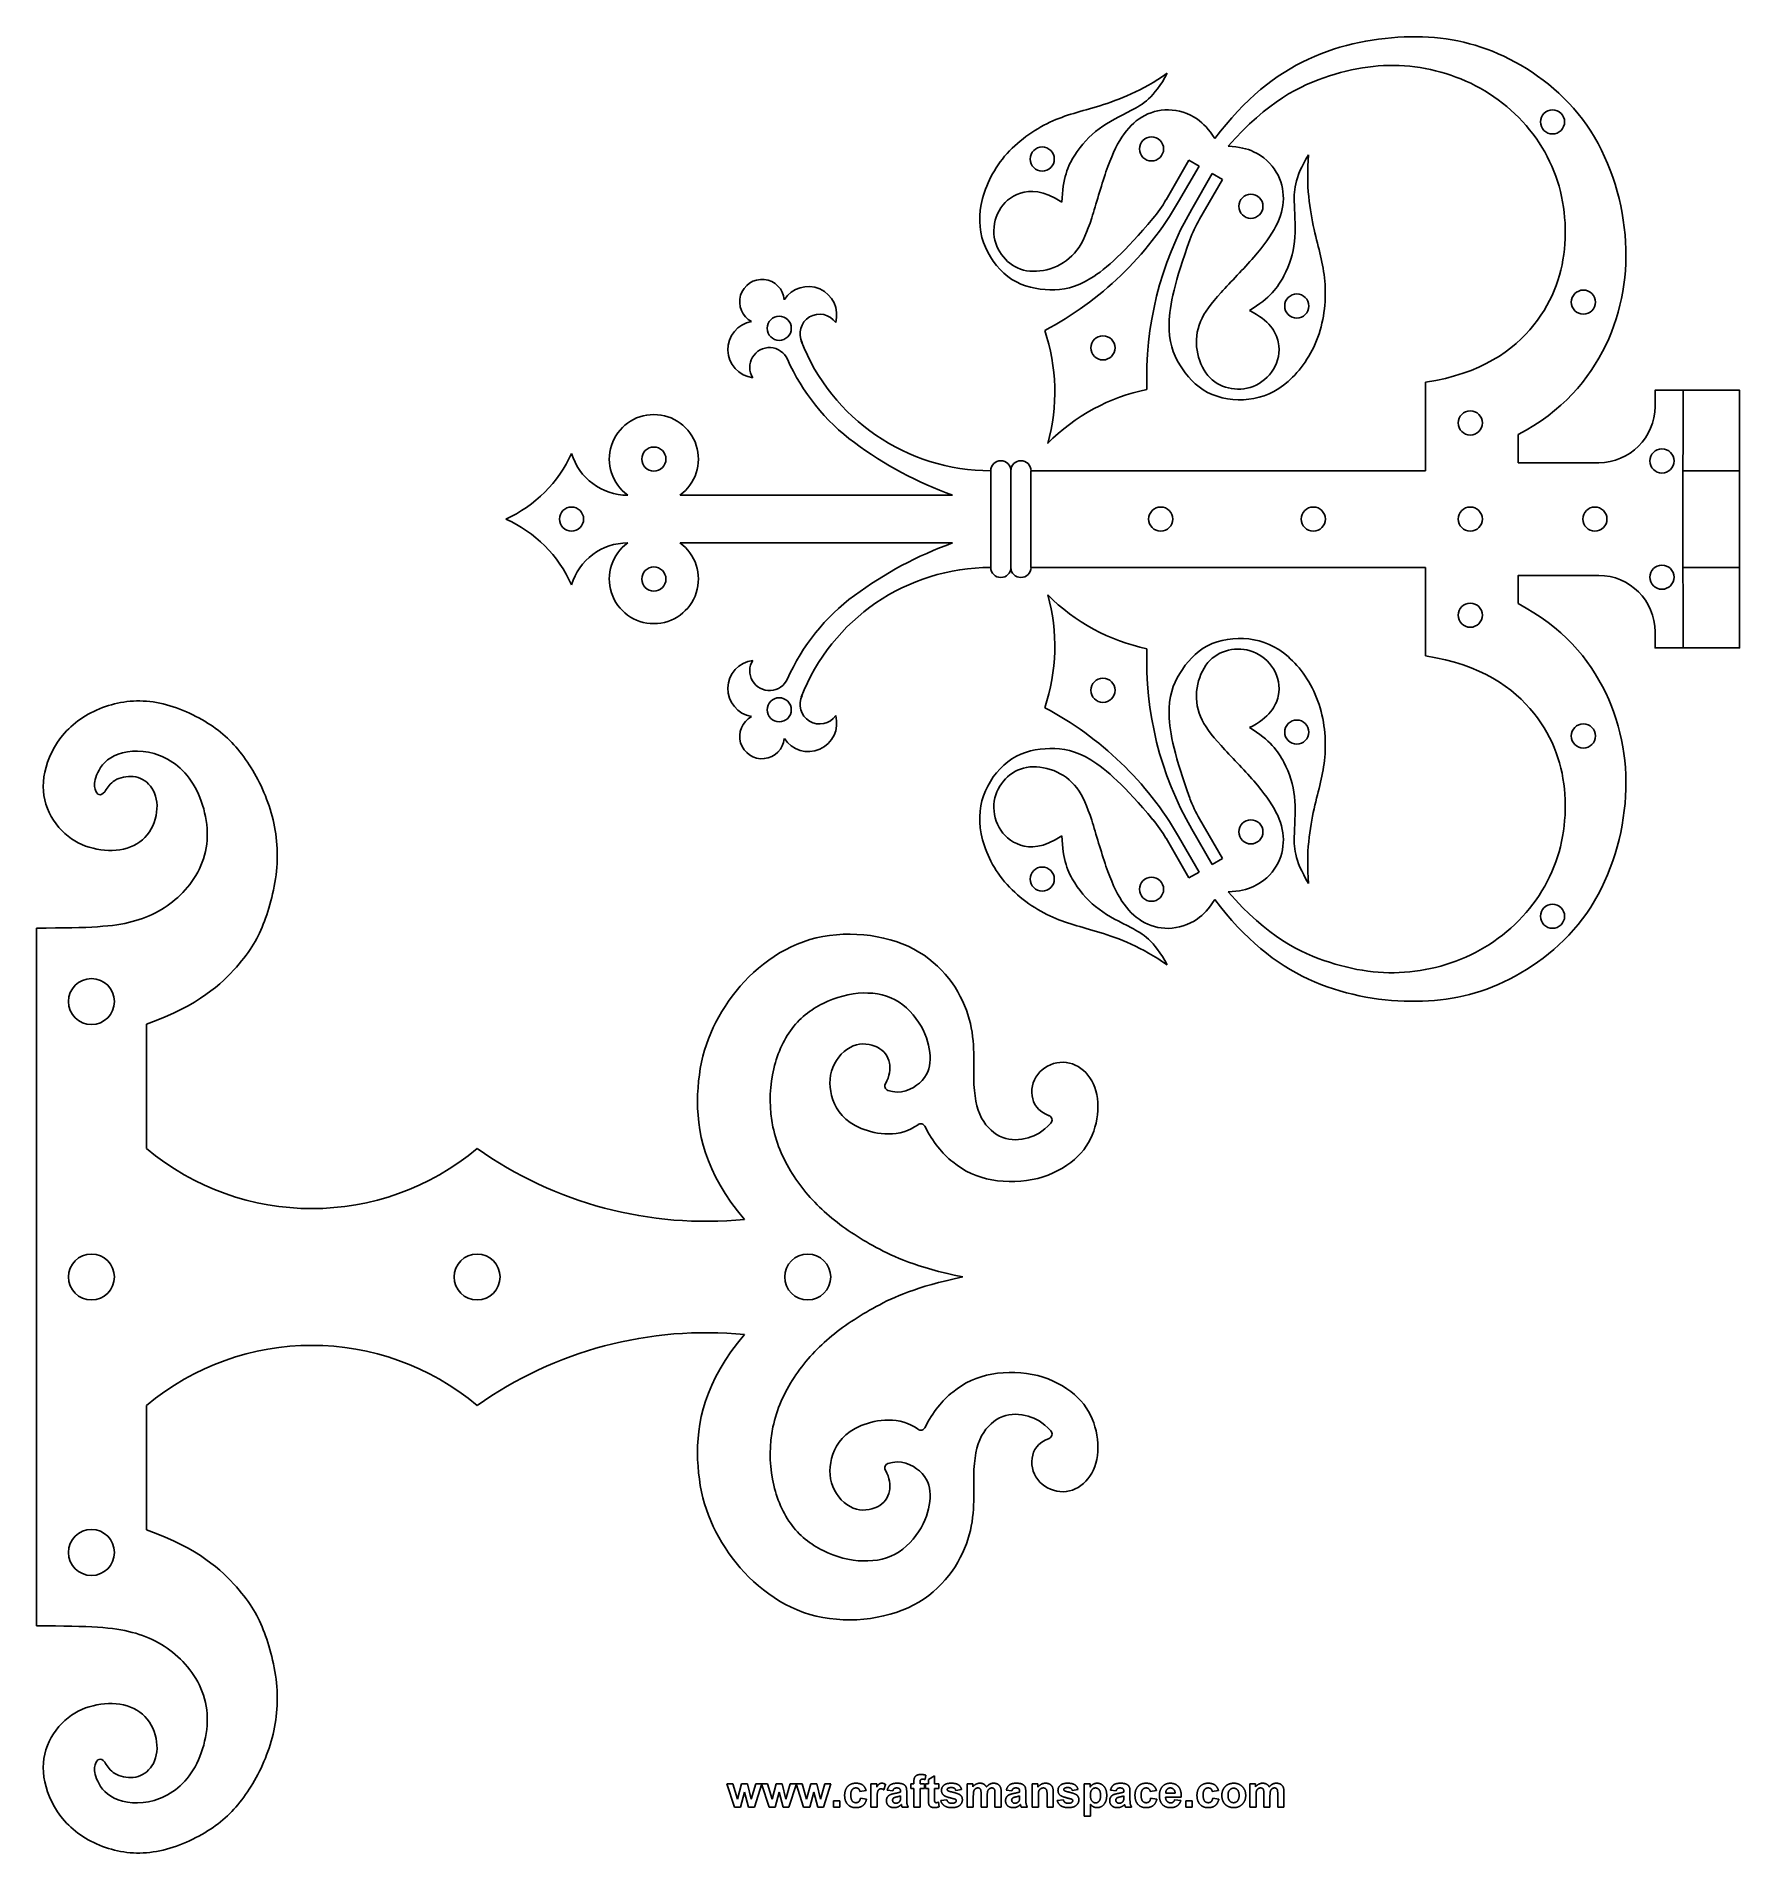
# Model space of a CAD drawing. Header units: millimetres. Extents: x -156 to 162, y -173 to 166.
import ezdxf

# ---------------------------------------------------------------- set-up
doc = ezdxf.new("R2010")
doc.units = ezdxf.units.MM
doc.header["$MEASUREMENT"] = 0
doc.layers.add('Layer 03', color=5, linetype='Continuous')

msp = doc.modelspace()

# ---------------------------------------------------------------- linework, layer by layer
at = {"layer": 'Layer 03'}
for p, q in [((59.08, 142.77), (54.82, 135.39)), ((59.08, 142.77), (60.98, 141.68)), ((60.98, 141.68), (57.17, 135.08)), ((63.43, 140.27), (59.62, 133.67)), ((65.33, 139.17), (61.06, 131.78)), ((63.43, 140.27), (65.33, 139.17)), ((103.17, 101.42), (103.17, 84.92)), ((151.17, 99.92), (151.12, 75.92)), ((22.17, 66.92), (22.17, 84.92)), ((25.92, 84.92), (25.92, 66.92)), ((29.67, 66.92), (29.67, 84.92)), ((103.17, 84.92), (29.67, 84.92)), ((151.17, 84.92), (161.67, 84.92)), ((15.07, 80.37), (-35.71, 80.37)), ((151.17, 51.92), (151.12, 75.92)), ((15.07, 71.48), (-35.71, 71.48)), ((103.17, 66.92), (29.67, 66.92)), ((103.17, 50.42), (103.17, 66.92)), ((151.17, 66.92), (161.67, 66.92)), ((63.43, 11.58), (59.62, 18.18)), ((65.33, 12.68), (61.06, 20.07)), ((59.08, 9.07), (54.82, 16.46)), ((60.98, 10.17), (57.17, 16.77)), ((59.08, 9.07), (60.98, 10.17)), ((65.33, 12.68), (63.43, 11.58)), ((-155.6, -65.26), (-155.6, -0.26)), ((-135.08, -41.31), (-135.08, -18.18)), ((-155.6, -65.26), (-155.6, -130.26)), ((-135.08, -89.21), (-135.08, -112.34)), ((10.11, -158.07), (9.98, -158.88)), ((10.56, -158.85), (11.7, -158.19)), ((10.56, -159.67), (10.56, -158.85)), ((11.7, -158.19), (11.7, -159.67)), ((-25.58, -164), (-26.96, -159.67)), ((-26.96, -159.67), (-25.84, -159.67)), ((-25.84, -159.67), (-25.02, -162.51)), ((-25.02, -162.51), (-24.25, -159.67)), ((-23.69, -161.21), (-24.44, -164)), ((-24.25, -159.67), (-23.14, -159.67)), ((-22.95, -164), (-23.69, -161.21)), ((-23.14, -159.67), (-22.43, -162.51)), ((-22.43, -162.51), (-21.6, -159.67)), ((-20.48, -159.67), (-21.86, -164)), ((-21.6, -159.67), (-20.48, -159.67)), ((-19.13, -164), (-20.52, -159.67)), ((-20.52, -159.67), (-19.39, -159.67)), ((-19.39, -159.67), (-18.57, -162.51)), ((-18.57, -162.51), (-17.8, -159.67)), ((-17.24, -161.21), (-18, -164)), ((-17.8, -159.67), (-16.69, -159.67)), ((-16.51, -164), (-17.24, -161.21)), ((-16.69, -159.67), (-15.98, -162.51)), ((-15.98, -162.51), (-15.16, -159.67)), ((-14.04, -159.67), (-15.42, -164)), ((-15.16, -159.67), (-14.04, -159.67)), ((-12.69, -164), (-14.07, -159.67)), ((-14.07, -159.67), (-12.95, -159.67)), ((-12.95, -159.67), (-12.13, -162.51)), ((-12.13, -162.51), (-11.36, -159.67)), ((-10.8, -161.21), (-11.55, -164)), ((-11.36, -159.67), (-10.25, -159.67)), ((-10.06, -164), (-10.8, -161.21)), ((-10.25, -159.67), (-9.54, -162.51)), ((-9.54, -162.51), (-8.71, -159.67)), ((-7.59, -159.67), (-8.97, -164)), ((-8.71, -159.67), (-7.59, -159.67)), ((-1.04, -160.93), (-2.19, -161.11)), ((-2.11, -162.37), (-0.96, -162.52)), ((-0.15, -164), (-0.15, -159.67)), ((-0.15, -159.67), (0.93, -159.67)), ((0.93, -159.67), (0.93, -160.28)), ((2.59, -159.77), (2.24, -160.78)), ((3.93, -161), (2.89, -160.85)), ((5.37, -161.19), (5.37, -161.07)), ((5.37, -162.15), (5.37, -161.93)), ((6.52, -161.23), (6.52, -162.57)), ((7.26, -159.67), (7.85, -159.67)), ((7.26, -160.56), (7.26, -159.67)), ((7.85, -160.56), (7.26, -160.56)), ((7.85, -159.67), (7.85, -159.34)), ((7.85, -164), (7.85, -160.56)), ((9, -159.37), (9, -159.67)), ((9, -159.67), (9.81, -159.67)), ((9.81, -160.56), (9, -160.56)), ((9, -160.56), (9, -164)), ((9.81, -159.67), (9.81, -160.56)), ((10, -160.56), (10, -159.67)), ((10, -159.67), (10.56, -159.67)), ((10.56, -160.56), (10, -160.56)), ((10.56, -162.47), (10.56, -160.56)), ((11.7, -159.67), (12.48, -159.67)), ((12.48, -160.56), (11.7, -160.56)), ((11.7, -160.56), (11.7, -162.34)), ((12.48, -159.67), (12.48, -160.56)), ((16.74, -160.74), (15.67, -160.93)), ((17.78, -159.67), (18.81, -159.67)), ((17.78, -164), (17.78, -159.67)), ((18.81, -159.67), (18.81, -160.25)), ((18.93, -161.89), (18.93, -164)), ((20.37, -164), (20.37, -161.62)), ((21.52, -161.92), (21.52, -164)), ((22.96, -164), (22.96, -161.52)), ((24.11, -161.22), (24.11, -164)), ((26.11, -161), (25.07, -160.85)), ((27.56, -161.19), (27.56, -161.07)), ((27.56, -162.15), (27.56, -161.93)), ((28.7, -161.23), (28.7, -162.57)), ((29.89, -164), (29.89, -159.67)), ((29.89, -159.67), (30.96, -159.67)), ((30.96, -159.67), (30.96, -160.3)), ((31.04, -162.04), (31.04, -164)), ((32.67, -164), (32.67, -161.79)), ((33.81, -161.3), (33.81, -164)), ((38.44, -160.74), (37.37, -160.93)), ((39.59, -159.67), (40.67, -159.67)), ((39.59, -165.67), (39.59, -159.67)), ((40.67, -159.67), (40.67, -160.3)), ((45.52, -161), (44.48, -160.85)), ((46.96, -161.19), (46.96, -161.07)), ((46.96, -162.15), (46.96, -161.93)), ((48.11, -161.23), (48.11, -162.57)), ((53.04, -160.93), (51.89, -161.11)), ((51.96, -162.37), (53.11, -162.52)), ((57.67, -162.15), (54.74, -162.15)), ((54.76, -161.44), (56.52, -161.44)), ((64.59, -160.93), (63.44, -161.11)), ((63.52, -162.37), (64.67, -162.52)), ((70.44, -159.67), (71.48, -159.67)), ((70.44, -164), (70.44, -159.67)), ((71.48, -159.67), (71.48, -160.25)), ((71.59, -161.89), (71.59, -164)), ((73.04, -164), (73.04, -161.62)), ((74.19, -161.92), (74.19, -164)), ((75.63, -164), (75.63, -161.52)), ((76.78, -161.22), (76.78, -164)), ((-24.44, -164), (-25.58, -164)), ((-21.86, -164), (-22.95, -164)), ((-18, -164), (-19.13, -164)), ((-15.42, -164), (-16.51, -164)), ((-11.55, -164), (-12.69, -164)), ((-8.97, -164), (-10.06, -164)), ((-7.11, -164), (-7.11, -162.85)), ((-7.11, -162.85), (-5.96, -162.85)), ((-5.96, -164), (-7.11, -164)), ((-5.96, -162.85), (-5.96, -164)), ((1, -164), (-0.15, -164)), ((1, -162.66), (1, -164)), ((6.81, -164), (5.67, -164)), ((9, -164), (7.85, -164)), ((12.46, -163.08), (12.56, -163.94)), ((12.85, -162.78), (14, -162.63)), ((18.93, -164), (17.78, -164)), ((21.52, -164), (20.37, -164)), ((24.11, -164), (22.96, -164)), ((29, -164), (27.85, -164)), ((31.04, -164), (29.89, -164)), ((33.81, -164), (32.67, -164)), ((34.56, -162.78), (35.7, -162.63)), ((40.74, -165.67), (39.59, -165.67)), ((40.74, -163.48), (40.74, -165.67)), ((48.41, -164), (47.26, -164)), ((56.44, -162.63), (57.59, -162.78)), ((58.52, -164), (58.52, -162.85)), ((58.52, -162.85), (59.67, -162.85)), ((59.67, -164), (58.52, -164)), ((59.67, -162.85), (59.67, -164)), ((71.59, -164), (70.44, -164)), ((74.19, -164), (73.04, -164)), ((76.78, -164), (75.63, -164))]:
    msp.add_line(p, q, dxfattribs=at)
for points in [[(161.67, 75.92), (161.67, 99.92), (145.92, 99.92), (145.92, 96.92)], [(135.42, 86.42), (120.42, 86.42), (120.42, 91.67)], [(161.67, 75.92), (161.67, 51.92), (145.92, 51.92), (145.92, 54.92)], [(135.42, 65.42), (120.42, 65.42), (120.42, 60.17)]]:
    msp.add_lwpolyline(points, dxfattribs=at)
at = {"layer": 'Layer 03', "extrusion": (0, 0, -1)}
for centre, radius in [((-126.82, 149.91), 2.25), ((-52.12, 144.88), 2.25), ((-31.76, 142.99), 2.25), ((-132.57, 116.33), 2.25), ((17.23, 111.46), 2.25), ((-43.07, 107.82), 2.25), ((-111.5, 93.83), 2.25), ((40.58, 87.1), 2.25), ((-147.2, 86.75), 2.25), ((-43.07, 44.03), 2.25), ((-79.18, 36.24), 2.25), ((-70.63, 17.66), 2.25), ((145.34, -116.58), 4.28)]:
    msp.add_circle(centre, radius, dxfattribs=at)
at = {"layer": 'Layer 03'}
for centre, radius in [((70.63, 134.19), 2.25), ((79.18, 115.61), 2.25), ((43.07, 107.82), 2.25), ((-55.92, 75.92), 2.25), ((53.84, 75.92), 2.25), ((82.26, 75.92), 2.25), ((111.5, 75.92), 2.25), ((134.71, 75.92), 2.25), ((-40.58, 64.75), 2.25), ((147.2, 65.1), 2.25), ((111.5, 58.02), 2.25), ((43.07, 44.03), 2.25), ((-17.23, 40.39), 2.25), ((132.57, 35.52), 2.25), ((31.76, 8.86), 2.25), ((52.12, 6.97), 2.25), ((126.82, 1.94), 2.25), ((-145.34, -13.95), 4.28), ((-145.34, -65.26), 4.28), ((-73.5, -65.26), 4.28), ((-11.92, -65.26), 4.28)]:
    msp.add_circle(centre, radius, dxfattribs=at)
at = {"layer": 'Layer 03', "extrusion": (0, 0, -1)}
for centre, radius, start, end in [((-2.97, 166.38), 62.59, 210, 242.1113), ((-82.08, 119.64), 24.27, 19.9923, 30.0002), ((11.81, 113.94), 5.3, 32.6492, 195.3186), ((9.7, 110.42), 3.67, 333.1867, 144.9158), ((-22.17, 122.79), 37.86, 270, 338.8025), ((11.81, 113.94), 5.3, 282.7839, 282.9931), ((1.93, 99.64), 36.03, 161.533, 195.4651), ((-20.07, 121.63), 39.15, 306.5204, 335.9858), ((40.58, 87.1), 8.3, 305.8648, 234.1352), ((-135.42, 96.92), 10.5, 180, 270), ((45.44, 91.31), 10.94, 270, 343.298), ((-39.29, 147.58), 71.44, 289.8141, 306.5204), ((-24.05, 84.92), 1.88, 0, 180), ((-27.8, 84.92), 1.88, 0, 180), ((78.15, 53.69), 24.38, 114.2032, 155.7968), ((-58.48, 87.08), 36.03, 281.533, 315.4651), ((-113.82, 49.47), 62.59, 330, 2.1113), ((21.48, 44.35), 5.3, 279.9465, 82.6159), ((19.05, 47.65), 3.67, 204.0142, 32.2131), ((20.43, 35.45), 4.17, 185.3997, 61.8976), ((-33.8, 4.33), 24.27, 139.9923, 150.0002), ((104.29, -4.63), 47.89, 229.9948, 310.0052), ((30.86, -149.38), 73.75, 54.6806, 95.5839), ((-9.14, -92.95), 0.855, 207.2292, 306.6236), ((-32.74, -94.51), 0.855, 136.9259, 250.3423), ((-3.29, -100.83), 0.855, 330.5436, 70.7043)]:
    msp.add_arc(centre, radius, start, end, dxfattribs=at)
at = {"layer": 'Layer 03'}
for centre, radius, start, end in [((113.82, 102.38), 62.59, 150, 182.1113), ((33.8, 147.52), 24.27, 319.9923, 330.0002), ((-20.43, 116.4), 4.17, 5.3997, 241.8976), ((-21.48, 107.5), 5.3, 99.9465, 262.6159), ((-19.05, 104.2), 3.67, 24.0142, 212.2131), ((58.48, 64.77), 36.03, 101.533, 135.4651), ((-78.15, 98.16), 24.38, 294.2032, 335.7968), ((-45.44, 60.54), 10.94, 90, 163.298), ((-40.58, 64.75), 8.3, 125.8648, 54.1352), ((39.29, 4.27), 71.44, 109.8141, 126.5204), ((22.17, 29.06), 37.86, 90, 158.8025), ((24.05, 66.92), 1.88, 180, 0), ((27.8, 66.92), 1.88, 180, 0), ((135.42, 54.92), 10.5, 0, 90), ((20.07, 30.22), 39.15, 126.5204, 155.9858), ((-1.93, 52.2), 36.03, 341.533, 15.4651), ((-9.7, 41.42), 3.67, 153.1867, 324.9158), ((-11.81, 37.91), 5.3, 102.7839, 102.9931), ((2.97, -14.53), 62.59, 30, 62.1113), ((-11.81, 37.91), 5.3, 212.6492, 15.3186), ((82.08, 32.2), 24.27, 199.9923, 210.0002), ((3.29, -29.69), 0.855, 150.5436, 250.7043), ((9.14, -37.57), 0.855, 27.2292, 126.6236), ((32.74, -36.01), 0.855, 316.9259, 70.3423), ((-30.86, 18.86), 73.75, 234.6806, 275.5839), ((-104.29, -125.89), 47.89, 49.9948, 130.0052)]:
    msp.add_arc(centre, radius, start, end, dxfattribs=at)
for points, degree in [([(63.93, 146.79), (69.56, 154.26), (80.82, 163.25), (100.84, 166.88), (117.69, 163.77), (134.84, 150.86), (142.12, 128.67), (138.65, 107.79), (128.63, 95.97), (120.42, 91.67)], 3), ([(66.38, 145.37), (73.76, 153.72), (85.65, 159.72), (101.22, 161.37), (116.62, 155.77), (127.68, 143.12), (130.37, 127.05), (125.5, 111.71), (113.57, 102.98), (103.17, 101.42)], 3), ([(55.06, 158.98), (50.29, 155.64), (41.8, 152.41), (33.32, 150.65), (23.95, 144.04), (19.48, 134.22), (20.47, 126.34), (25.75, 119.72), (33.28, 118.19), (40.29, 119.41), (47.18, 125.71), (52.39, 131.92)], 3), ([(55.06, 158.98), (52.57, 154.34), (48.37, 152), (42.06, 148.92), (37.58, 144.05), (35.54, 139.42), (35.43, 134.95)], 3), ([(81.38, 143.79), (80.87, 137.99), (82.32, 129.02), (85.03, 120.8), (83.99, 109.38), (77.72, 100.6), (70.41, 97.52), (62.03, 98.78), (56.94, 104.53), (54.49, 111.21), (56.5, 120.33), (59.27, 127.94)], 3), ([(81.38, 143.79), (78.6, 139.31), (78.67, 134.5), (79.16, 127.5), (77.18, 121.18), (74.19, 117.1), (70.38, 114.77)], 3), ([(63.93, 5.06), (69.56, -2.42), (80.82, -11.4), (100.84, -15.03), (117.69, -11.92), (134.84, 0.98), (142.12, 23.18), (138.65, 44.06), (128.63, 55.88), (120.42, 60.17)], 3), ([(81.38, 8.06), (80.87, 13.86), (82.32, 22.83), (85.03, 31.05), (83.99, 42.47), (77.72, 51.25), (70.41, 54.33), (62.03, 53.07), (56.94, 47.32), (54.49, 40.64), (56.5, 31.52), (59.27, 23.91)], 3), ([(66.38, 6.47), (73.76, -1.87), (85.65, -7.87), (101.22, -9.52), (116.62, -3.93), (127.68, 8.73), (130.37, 24.8), (125.5, 40.14), (113.57, 48.87), (103.17, 50.42)], 3), ([(-155.6, -0.26), (-145.42, -0.26), (-137.18, 0.26), (-128.28, 5.08), (-122.32, 14.86), (-125.61, 27.77), (-133.61, 33.32), (-142.03, 32.43), (-144.85, 27.9), (-144.8, 25.36), (-143.95, 24.35), (-142.89, 24.81), (-141.71, 27.25), (-137.99, 28.41), (-134.39, 27.05), (-132.58, 22.8), (-134.08, 17.23), (-138.44, 14.11), (-144.42, 14.08), (-149.89, 16.27), (-154.18, 21.81), (-154.72, 28.61), (-151.08, 36.52), (-143.02, 41.7), (-133.35, 42.66), (-123.01, 38.17), (-116.8, 32.25), (-111.68, 22.73), (-110, 11.88), (-112.94, 0.23), (-116.96, -6.72), (-125.16, -14.56), (-135.08, -18.18)], 3), ([(81.38, 8.06), (78.6, 12.53), (78.67, 17.35), (79.16, 24.35), (77.18, 30.66), (74.19, 34.75), (70.38, 37.07)], 3), ([(55.06, -7.13), (50.29, -3.79), (41.8, -0.57), (33.32, 1.2), (23.95, 7.81), (19.48, 17.62), (20.47, 25.5), (25.75, 32.13), (33.28, 33.65), (40.29, 32.44), (47.18, 26.14), (52.39, 19.93)], 3), ([(55.06, -7.13), (52.57, -2.5), (48.37, -0.15), (42.06, 2.93), (37.58, 7.8), (35.54, 12.43), (35.43, 16.9)], 3), ([(-155.6, -130.26), (-145.42, -130.26), (-137.18, -130.78), (-128.28, -135.61), (-122.32, -145.38), (-125.61, -158.3), (-133.61, -163.84), (-142.03, -162.95), (-144.85, -158.42), (-144.8, -155.89), (-143.95, -154.87), (-142.89, -155.33), (-141.71, -157.77), (-137.99, -158.93), (-134.39, -157.58), (-132.58, -153.33), (-134.08, -147.75), (-138.44, -144.63), (-144.42, -144.61), (-149.89, -146.79), (-154.18, -152.34), (-154.72, -159.13), (-151.08, -167.05), (-143.02, -172.22), (-133.35, -173.18), (-123.01, -168.69), (-116.8, -162.77), (-111.68, -153.25), (-110, -142.4), (-112.94, -130.76), (-116.96, -123.8), (-125.16, -115.96), (-135.08, -112.34)], 3), ([(7.85, -159.34), (7.85, -158.8), (7.97, -158.53)], 2), ([(7.97, -158.53), (8.08, -158.26), (8.39, -158.09)], 2), ([(8.39, -158.09), (8.7, -157.93), (9.17, -157.93)], 2), ([(9.11, -158.93), (9, -159.04), (9, -159.37)], 2), ([(9.46, -158.81), (9.21, -158.81), (9.11, -158.93)], 2), ([(9.17, -157.93), (9.65, -157.93), (10.11, -158.07)], 2), ([(9.98, -158.88), (9.71, -158.81), (9.46, -158.81)], 2), ([(-5.04, -161.84), (-5.04, -160.76), (-4.47, -160.16)], 2), ([(-4.47, -163.51), (-5.04, -162.9), (-5.04, -161.84)], 2), ([(-4.47, -160.16), (-3.91, -159.56), (-2.95, -159.56)], 2), ([(-3.64, -160.75), (-3.89, -161.05), (-3.89, -161.75)], 2), ([(-3.89, -161.75), (-3.89, -162.54), (-3.63, -162.86)], 2), ([(-2.96, -160.44), (-3.38, -160.44), (-3.64, -160.75)], 2), ([(-2.44, -160.61), (-2.64, -160.44), (-2.96, -160.44)], 2), ([(-2.95, -159.56), (-2.17, -159.56), (-1.7, -159.89)], 2), ([(-2.19, -161.11), (-2.24, -160.78), (-2.44, -160.61)], 2), ([(-2.4, -163), (-2.2, -162.82), (-2.11, -162.37)], 2), ([(-1.7, -159.89), (-1.24, -160.23), (-1.04, -160.93)], 2), ([(-0.96, -162.52), (-1.14, -163.31), (-1.63, -163.71)], 2), ([(0.93, -160.28), (1.19, -159.84), (1.4, -159.7)], 2), ([(1.09, -161.21), (1, -161.55), (1, -162.66)], 2), ([(1.34, -160.73), (1.18, -160.86), (1.09, -161.21)], 2), ([(1.73, -160.59), (1.5, -160.59), (1.34, -160.73)], 2), ([(1.4, -159.7), (1.61, -159.56), (1.87, -159.56)], 2), ([(2.24, -160.78), (1.97, -160.59), (1.73, -160.59)], 2), ([(1.87, -159.56), (2.25, -159.56), (2.59, -159.77)], 2), ([(2.74, -162.83), (2.74, -162.46), (2.91, -162.17)], 2), ([(2.89, -160.85), (3.06, -160.19), (3.48, -159.87)], 2), ([(2.91, -162.17), (3.08, -161.89), (3.39, -161.73)], 2), ([(3.39, -161.73), (3.7, -161.58), (4.28, -161.47)], 2), ([(3.48, -159.87), (3.9, -159.56), (4.73, -159.56)], 2), ([(4.1, -162.3), (3.89, -162.46), (3.89, -162.7)], 2), ([(4.19, -160.57), (4.03, -160.69), (3.93, -161)], 2), ([(4.7, -162.1), (4.24, -162.2), (4.1, -162.3)], 2), ([(4.64, -160.44), (4.35, -160.44), (4.19, -160.57)], 2), ([(4.28, -161.47), (5.07, -161.32), (5.37, -161.19)], 2), ([(5.22, -160.59), (5.06, -160.44), (4.64, -160.44)], 2), ([(5.37, -161.93), (5.16, -162), (4.7, -162.1)], 2), ([(4.73, -159.56), (5.48, -159.56), (5.85, -159.74)], 2), ([(5.37, -161.07), (5.37, -160.73), (5.22, -160.59)], 2), ([(5.33, -162.71), (5.37, -162.57), (5.37, -162.15)], 2), ([(5.85, -159.74), (6.22, -159.92), (6.37, -160.2)], 2), ([(6.37, -160.2), (6.52, -160.48), (6.52, -161.23)], 2), ([(6.52, -162.57), (6.52, -163.14), (6.58, -163.42)], 2), ([(10.59, -163.28), (10.56, -163.08), (10.56, -162.47)], 2), ([(11.7, -162.34), (11.7, -162.89), (11.73, -162.98)], 2), ([(13, -160.9), (13, -160.33), (13.44, -159.94)], 2), ([(13.51, -161.88), (13, -161.53), (13, -160.9)], 2), ([(13.44, -159.94), (13.89, -159.56), (14.82, -159.56)], 2), ([(15.27, -162.45), (13.89, -162.13), (13.51, -161.88)], 2), ([(14.2, -160.5), (14.07, -160.59), (14.07, -160.74)], 2), ([(14.07, -160.74), (14.07, -160.86), (14.19, -160.95)], 2), ([(14.19, -160.95), (14.34, -161.06), (15.26, -161.28)], 2), ([(14.85, -160.37), (14.4, -160.37), (14.2, -160.5)], 2), ([(14.82, -159.56), (15.71, -159.56), (16.15, -159.86)], 2), ([(15.4, -160.51), (15.21, -160.37), (14.85, -160.37)], 2), ([(15.26, -161.28), (16.17, -161.49), (16.53, -161.79)], 2), ([(15.66, -162.6), (15.57, -162.52), (15.27, -162.45)], 2), ([(15.67, -160.93), (15.6, -160.66), (15.4, -160.51)], 2), ([(16.15, -159.86), (16.58, -160.15), (16.74, -160.74)], 2), ([(16.53, -161.79), (16.89, -162.1), (16.89, -162.65)], 2), ([(18.81, -160.25), (19.38, -159.56), (20.16, -159.56)], 2), ([(19.02, -161), (18.93, -161.27), (18.93, -161.89)], 2), ([(19.31, -160.59), (19.11, -160.73), (19.02, -161)], 2), ([(19.78, -160.44), (19.52, -160.44), (19.31, -160.59)], 2), ([(20.12, -160.53), (20, -160.44), (19.78, -160.44)], 2), ([(20.31, -160.81), (20.25, -160.62), (20.12, -160.53)], 2), ([(20.16, -159.56), (20.58, -159.56), (20.88, -159.73)], 2), ([(20.37, -161.62), (20.37, -160.99), (20.31, -160.81)], 2), ([(20.88, -159.73), (21.19, -159.9), (21.38, -160.25)], 2), ([(21.38, -160.25), (21.67, -159.9), (22, -159.73)], 2), ([(21.61, -161.02), (21.52, -161.31), (21.52, -161.92)], 2), ([(21.91, -160.59), (21.7, -160.74), (21.61, -161.02)], 2), ([(22.36, -160.44), (22.12, -160.44), (21.91, -160.59)], 2), ([(22, -159.73), (22.33, -159.56), (22.7, -159.56)], 2), ([(22.85, -160.69), (22.69, -160.44), (22.36, -160.44)], 2), ([(22.7, -159.56), (23.17, -159.56), (23.5, -159.75)], 2), ([(22.96, -161.52), (22.96, -160.88), (22.85, -160.69)], 2), ([(23.5, -159.75), (23.83, -159.94), (23.99, -160.32)], 2), ([(23.99, -160.32), (24.11, -160.6), (24.11, -161.22)], 2), ([(24.93, -162.83), (24.93, -162.46), (25.1, -162.17)], 2), ([(25.07, -160.85), (25.25, -160.19), (25.67, -159.87)], 2), ([(25.1, -162.17), (25.27, -161.89), (25.58, -161.73)], 2), ([(25.58, -161.73), (25.89, -161.58), (26.47, -161.47)], 2), ([(25.67, -159.87), (26.09, -159.56), (26.91, -159.56)], 2), ([(26.29, -162.3), (26.07, -162.46), (26.07, -162.7)], 2), ([(26.37, -160.57), (26.21, -160.69), (26.11, -161)], 2), ([(26.89, -162.1), (26.43, -162.2), (26.29, -162.3)], 2), ([(26.82, -160.44), (26.53, -160.44), (26.37, -160.57)], 2), ([(26.47, -161.47), (27.25, -161.32), (27.56, -161.19)], 2), ([(27.4, -160.59), (27.25, -160.44), (26.82, -160.44)], 2), ([(27.56, -161.93), (27.34, -162), (26.89, -162.1)], 2), ([(26.91, -159.56), (27.67, -159.56), (28.04, -159.74)], 2), ([(27.56, -161.07), (27.56, -160.73), (27.4, -160.59)], 2), ([(27.51, -162.71), (27.56, -162.57), (27.56, -162.15)], 2), ([(28.04, -159.74), (28.4, -159.92), (28.55, -160.2)], 2), ([(28.55, -160.2), (28.7, -160.48), (28.7, -161.23)], 2), ([(28.7, -162.57), (28.7, -163.14), (28.77, -163.42)], 2), ([(30.96, -160.3), (31.52, -159.56), (32.38, -159.56)], 2), ([(31.12, -161.04), (31.04, -161.31), (31.04, -162.04)], 2), ([(31.44, -160.61), (31.21, -160.77), (31.12, -161.04)], 2), ([(31.97, -160.44), (31.68, -160.44), (31.44, -160.61)], 2), ([(32.36, -160.56), (32.2, -160.44), (31.97, -160.44)], 2), ([(32.59, -160.88), (32.52, -160.67), (32.36, -160.56)], 2), ([(32.38, -159.56), (32.75, -159.56), (33.06, -159.69)], 2), ([(32.67, -161.79), (32.67, -161.09), (32.59, -160.88)], 2), ([(33.06, -159.69), (33.37, -159.83), (33.53, -160.04)], 2), ([(33.53, -160.04), (33.69, -160.26), (33.75, -160.53)], 2), ([(33.75, -160.53), (33.81, -160.8), (33.81, -161.3)], 2), ([(34.7, -160.9), (34.7, -160.33), (35.15, -159.94)], 2), ([(35.22, -161.88), (34.7, -161.53), (34.7, -160.9)], 2), ([(35.15, -159.94), (35.59, -159.56), (36.53, -159.56)], 2), ([(36.98, -162.45), (35.59, -162.13), (35.22, -161.88)], 2), ([(35.91, -160.5), (35.78, -160.59), (35.78, -160.74)], 2), ([(35.78, -160.74), (35.78, -160.86), (35.89, -160.95)], 2), ([(35.89, -160.95), (36.05, -161.06), (36.96, -161.28)], 2), ([(36.56, -160.37), (36.1, -160.37), (35.91, -160.5)], 2), ([(36.53, -159.56), (37.42, -159.56), (37.85, -159.86)], 2), ([(37.11, -160.51), (36.91, -160.37), (36.56, -160.37)], 2), ([(36.96, -161.28), (37.87, -161.49), (38.23, -161.79)], 2), ([(37.36, -162.6), (37.28, -162.52), (36.98, -162.45)], 2), ([(37.37, -160.93), (37.3, -160.66), (37.11, -160.51)], 2), ([(37.85, -159.86), (38.28, -160.15), (38.44, -160.74)], 2), ([(38.23, -161.79), (38.59, -162.1), (38.59, -162.65)], 2), ([(40.67, -160.3), (40.87, -159.97), (41.22, -159.77)], 2), ([(41.01, -160.78), (40.74, -161.11), (40.74, -161.76)], 2), ([(40.74, -161.76), (40.74, -162.51), (41.02, -162.87)], 2), ([(41.7, -160.44), (41.28, -160.44), (41.01, -160.78)], 2), ([(41.22, -159.77), (41.57, -159.56), (42, -159.56)], 2), ([(42.36, -160.78), (42.09, -160.44), (41.7, -160.44)], 2), ([(42, -159.56), (42.74, -159.56), (43.26, -160.15)], 2), ([(42.63, -161.82), (42.63, -161.12), (42.36, -160.78)], 2), ([(42.37, -162.89), (42.63, -162.57), (42.63, -161.82)], 2), ([(43.78, -161.81), (43.78, -162.9), (43.25, -163.51)], 2), ([(43.26, -160.15), (43.78, -160.75), (43.78, -161.81)], 2), ([(44.33, -162.83), (44.33, -162.46), (44.5, -162.17)], 2), ([(44.48, -160.85), (44.65, -160.19), (45.07, -159.87)], 2), ([(44.5, -162.17), (44.68, -161.89), (44.98, -161.73)], 2), ([(44.98, -161.73), (45.29, -161.58), (45.88, -161.47)], 2), ([(45.07, -159.87), (45.49, -159.56), (46.32, -159.56)], 2), ([(45.7, -162.3), (45.48, -162.46), (45.48, -162.7)], 2), ([(45.78, -160.57), (45.62, -160.69), (45.52, -161)], 2), ([(46.29, -162.1), (45.84, -162.2), (45.7, -162.3)], 2), ([(46.23, -160.44), (45.94, -160.44), (45.78, -160.57)], 2), ([(45.88, -161.47), (46.66, -161.32), (46.96, -161.19)], 2), ([(46.81, -160.59), (46.66, -160.44), (46.23, -160.44)], 2), ([(46.96, -161.93), (46.75, -162), (46.29, -162.1)], 2), ([(46.32, -159.56), (47.07, -159.56), (47.44, -159.74)], 2), ([(46.96, -161.07), (46.96, -160.73), (46.81, -160.59)], 2), ([(46.92, -162.71), (46.96, -162.57), (46.96, -162.15)], 2), ([(47.44, -159.74), (47.81, -159.92), (47.96, -160.2)], 2), ([(47.96, -160.2), (48.11, -160.48), (48.11, -161.23)], 2), ([(48.11, -162.57), (48.11, -163.14), (48.17, -163.42)], 2), ([(49.04, -161.84), (49.04, -160.76), (49.6, -160.16)], 2), ([(49.6, -163.51), (49.04, -162.9), (49.04, -161.84)], 2), ([(49.6, -160.16), (50.16, -159.56), (51.12, -159.56)], 2), ([(50.44, -160.75), (50.19, -161.05), (50.19, -161.75)], 2), ([(50.19, -161.75), (50.19, -162.54), (50.44, -162.86)], 2), ([(51.11, -160.44), (50.69, -160.44), (50.44, -160.75)], 2), ([(51.63, -160.61), (51.43, -160.44), (51.11, -160.44)], 2), ([(51.12, -159.56), (51.91, -159.56), (52.37, -159.89)], 2), ([(51.89, -161.11), (51.83, -160.78), (51.63, -160.61)], 2), ([(51.67, -163), (51.88, -162.82), (51.96, -162.37)], 2), ([(52.37, -159.89), (52.83, -160.23), (53.04, -160.93)], 2), ([(53.11, -162.52), (52.94, -163.31), (52.44, -163.71)], 2), ([(53.59, -161.87), (53.59, -160.78), (54.16, -160.17)], 2), ([(54.02, -163.37), (53.59, -162.77), (53.59, -161.87)], 2), ([(54.16, -160.17), (54.73, -159.56), (55.59, -159.56)], 2), ([(54.74, -162.15), (54.75, -162.66), (55.02, -162.94)], 2), ([(55.01, -160.71), (54.76, -160.98), (54.76, -161.44)], 2), ([(55.64, -160.44), (55.26, -160.44), (55.01, -160.71)], 2), ([(55.59, -159.56), (56.57, -159.56), (57.13, -160.19)], 2), ([(56.25, -160.7), (56, -160.44), (55.64, -160.44)], 2), ([(56.52, -161.44), (56.51, -160.95), (56.25, -160.7)], 2), ([(57.13, -160.19), (57.69, -160.83), (57.67, -162.15)], 2), ([(60.59, -161.84), (60.59, -160.76), (61.16, -160.16)], 2), ([(61.16, -163.51), (60.59, -162.9), (60.59, -161.84)], 2), ([(61.16, -160.16), (61.72, -159.56), (62.68, -159.56)], 2), ([(61.99, -160.75), (61.74, -161.05), (61.74, -161.75)], 2), ([(61.74, -161.75), (61.74, -162.54), (62, -162.86)], 2), ([(62.67, -160.44), (62.25, -160.44), (61.99, -160.75)], 2), ([(63.19, -160.61), (62.99, -160.44), (62.67, -160.44)], 2), ([(62.68, -159.56), (63.46, -159.56), (63.93, -159.89)], 2), ([(63.44, -161.11), (63.39, -160.78), (63.19, -160.61)], 2), ([(63.23, -163), (63.43, -162.82), (63.52, -162.37)], 2), ([(63.93, -159.89), (64.39, -160.23), (64.59, -160.93)], 2), ([(64.67, -162.52), (64.49, -163.31), (64, -163.71)], 2), ([(65.22, -161.77), (65.22, -161.2), (65.5, -160.66)], 2), ([(65.5, -163.05), (65.22, -162.52), (65.22, -161.77)], 2), ([(65.5, -160.66), (65.78, -160.12), (66.29, -159.84)], 2), ([(66.29, -159.84), (66.81, -159.56), (67.44, -159.56)], 2), ([(66.67, -160.83), (66.37, -161.18), (66.37, -161.83)], 2), ([(66.37, -161.83), (66.37, -162.49), (66.67, -162.84)], 2), ([(67.41, -160.48), (66.97, -160.48), (66.67, -160.83)], 2), ([(68.15, -160.83), (67.85, -160.48), (67.41, -160.48)], 2), ([(67.44, -159.56), (68.42, -159.56), (69.04, -160.2)], 2), ([(68.44, -161.83), (68.44, -161.18), (68.15, -160.83)], 2), ([(68.15, -162.84), (68.44, -162.49), (68.44, -161.83)], 2), ([(69.04, -160.2), (69.67, -160.84), (69.67, -161.82)], 2), ([(69.67, -161.82), (69.67, -162.81), (69.04, -163.46)], 2), ([(71.48, -160.25), (72.05, -159.56), (72.83, -159.56)], 2), ([(71.68, -161), (71.59, -161.27), (71.59, -161.89)], 2), ([(71.98, -160.59), (71.77, -160.73), (71.68, -161)], 2), ([(72.45, -160.44), (72.19, -160.44), (71.98, -160.59)], 2), ([(72.79, -160.53), (72.66, -160.44), (72.45, -160.44)], 2), ([(72.98, -160.81), (72.92, -160.62), (72.79, -160.53)], 2), ([(72.83, -159.56), (73.24, -159.56), (73.55, -159.73)], 2), ([(73.04, -161.62), (73.04, -160.99), (72.98, -160.81)], 2), ([(73.55, -159.73), (73.85, -159.9), (74.05, -160.25)], 2), ([(74.05, -160.25), (74.33, -159.9), (74.66, -159.73)], 2), ([(74.28, -161.02), (74.19, -161.31), (74.19, -161.92)], 2), ([(74.58, -160.59), (74.37, -160.74), (74.28, -161.02)], 2), ([(75.03, -160.44), (74.79, -160.44), (74.58, -160.59)], 2), ([(74.66, -159.73), (74.99, -159.56), (75.37, -159.56)], 2), ([(75.51, -160.69), (75.36, -160.44), (75.03, -160.44)], 2), ([(75.37, -159.56), (75.84, -159.56), (76.17, -159.75)], 2), ([(75.63, -161.52), (75.63, -160.88), (75.51, -160.69)], 2), ([(76.17, -159.75), (76.5, -159.94), (76.66, -160.32)], 2), ([(76.66, -160.32), (76.78, -160.6), (76.78, -161.22)], 2), ([(-2.96, -164.11), (-3.91, -164.11), (-4.47, -163.51)], 2), ([(-3.63, -162.86), (-3.37, -163.19), (-2.94, -163.19)], 2), ([(-1.63, -163.71), (-2.13, -164.11), (-2.96, -164.11)], 2), ([(-2.94, -163.19), (-2.61, -163.19), (-2.4, -163)], 2), ([(3.13, -163.75), (2.74, -163.38), (2.74, -162.83)], 2), ([(4.18, -164.11), (3.51, -164.11), (3.13, -163.75)], 2), ([(3.89, -162.7), (3.89, -162.95), (4.06, -163.12)], 2), ([(4.06, -163.12), (4.23, -163.3), (4.5, -163.3)], 2), ([(4.89, -163.97), (4.56, -164.11), (4.18, -164.11)], 2), ([(4.5, -163.3), (4.8, -163.3), (5.07, -163.09)], 2), ([(5.52, -163.53), (5.22, -163.82), (4.89, -163.97)], 2), ([(5.07, -163.09), (5.27, -162.94), (5.33, -162.71)], 2), ([(5.56, -163.66), (5.53, -163.56), (5.52, -163.53)], 2), ([(5.67, -164), (5.62, -163.89), (5.56, -163.66)], 2), ([(6.58, -163.42), (6.64, -163.69), (6.81, -164)], 2), ([(10.75, -163.73), (10.64, -163.57), (10.59, -163.28)], 2), ([(11.11, -164.01), (10.87, -163.9), (10.75, -163.73)], 2), ([(11.66, -164.11), (11.36, -164.11), (11.11, -164.01)], 2), ([(12.56, -163.94), (12.16, -164.11), (11.66, -164.11)], 2), ([(11.73, -162.98), (11.75, -163.07), (11.82, -163.13)], 2), ([(11.82, -163.13), (11.9, -163.19), (12.01, -163.19)], 2), ([(12.01, -163.19), (12.17, -163.19), (12.46, -163.08)], 2), ([(13.53, -163.75), (13.01, -163.39), (12.85, -162.78)], 2), ([(14.92, -164.11), (14.04, -164.11), (13.53, -163.75)], 2), ([(14, -162.63), (14.07, -162.96), (14.3, -163.13)], 2), ([(14.3, -163.13), (14.52, -163.3), (14.92, -163.3)], 2), ([(14.92, -163.3), (15.37, -163.3), (15.59, -163.13)], 2), ([(16.39, -163.68), (15.9, -164.11), (14.92, -164.11)], 2), ([(15.59, -163.13), (15.74, -163.01), (15.74, -162.82)], 2), ([(15.74, -162.82), (15.74, -162.69), (15.66, -162.6)], 2), ([(16.89, -162.65), (16.89, -163.25), (16.39, -163.68)], 2), ([(25.31, -163.75), (24.93, -163.38), (24.93, -162.83)], 2), ([(26.36, -164.11), (25.7, -164.11), (25.31, -163.75)], 2), ([(26.07, -162.7), (26.07, -162.95), (26.25, -163.12)], 2), ([(26.25, -163.12), (26.42, -163.3), (26.68, -163.3)], 2), ([(27.07, -163.97), (26.74, -164.11), (26.36, -164.11)], 2), ([(26.68, -163.3), (26.98, -163.3), (27.25, -163.09)], 2), ([(27.7, -163.53), (27.41, -163.82), (27.07, -163.97)], 2), ([(27.25, -163.09), (27.45, -162.94), (27.51, -162.71)], 2), ([(27.74, -163.66), (27.71, -163.56), (27.7, -163.53)], 2), ([(27.85, -164), (27.81, -163.89), (27.74, -163.66)], 2), ([(28.77, -163.42), (28.83, -163.69), (29, -164)], 2), ([(35.23, -163.75), (34.71, -163.39), (34.56, -162.78)], 2), ([(36.63, -164.11), (35.74, -164.11), (35.23, -163.75)], 2), ([(35.7, -162.63), (35.78, -162.96), (36, -163.13)], 2), ([(36, -163.13), (36.22, -163.3), (36.63, -163.3)], 2), ([(36.63, -163.3), (37.07, -163.3), (37.29, -163.13)], 2), ([(38.1, -163.68), (37.6, -164.11), (36.63, -164.11)], 2), ([(37.29, -163.13), (37.44, -163.01), (37.44, -162.82)], 2), ([(37.44, -162.82), (37.44, -162.69), (37.36, -162.6)], 2), ([(38.59, -162.65), (38.59, -163.25), (38.1, -163.68)], 2), ([(41.35, -163.97), (41.06, -163.83), (40.74, -163.48)], 2), ([(41.02, -162.87), (41.31, -163.22), (41.72, -163.22)], 2), ([(41.99, -164.11), (41.63, -164.11), (41.35, -163.97)], 2), ([(41.72, -163.22), (42.11, -163.22), (42.37, -162.89)], 2), ([(43.25, -163.51), (42.73, -164.11), (41.99, -164.11)], 2), ([(44.72, -163.75), (44.33, -163.38), (44.33, -162.83)], 2), ([(45.77, -164.11), (45.1, -164.11), (44.72, -163.75)], 2), ([(45.48, -162.7), (45.48, -162.95), (45.65, -163.12)], 2), ([(45.65, -163.12), (45.83, -163.3), (46.09, -163.3)], 2), ([(46.48, -163.97), (46.15, -164.11), (45.77, -164.11)], 2), ([(46.09, -163.3), (46.39, -163.3), (46.66, -163.09)], 2), ([(47.11, -163.53), (46.82, -163.82), (46.48, -163.97)], 2), ([(46.66, -163.09), (46.86, -162.94), (46.92, -162.71)], 2), ([(47.15, -163.66), (47.12, -163.56), (47.11, -163.53)], 2), ([(47.26, -164), (47.21, -163.89), (47.15, -163.66)], 2), ([(48.17, -163.42), (48.24, -163.69), (48.41, -164)], 2), ([(51.11, -164.11), (50.16, -164.11), (49.6, -163.51)], 2), ([(50.44, -162.86), (50.7, -163.19), (51.14, -163.19)], 2), ([(52.44, -163.71), (51.94, -164.11), (51.11, -164.11)], 2), ([(51.14, -163.19), (51.46, -163.19), (51.67, -163)], 2), ([(55.7, -164.11), (54.57, -164.11), (54.02, -163.37)], 2), ([(55.02, -162.94), (55.29, -163.22), (55.7, -163.22)], 2), ([(55.7, -163.22), (55.97, -163.22), (56.16, -163.08)], 2), ([(56.89, -163.77), (56.42, -164.11), (55.7, -164.11)], 2), ([(56.16, -163.08), (56.35, -162.94), (56.44, -162.63)], 2), ([(57.59, -162.78), (57.37, -163.43), (56.89, -163.77)], 2), ([(62.67, -164.11), (61.72, -164.11), (61.16, -163.51)], 2), ([(62, -162.86), (62.26, -163.19), (62.69, -163.19)], 2), ([(64, -163.71), (63.5, -164.11), (62.67, -164.11)], 2), ([(62.69, -163.19), (63.02, -163.19), (63.23, -163)], 2), ([(66.32, -163.84), (65.78, -163.57), (65.5, -163.05)], 2), ([(67.45, -164.11), (66.86, -164.11), (66.32, -163.84)], 2), ([(66.67, -162.84), (66.97, -163.19), (67.41, -163.19)], 2), ([(67.41, -163.19), (67.85, -163.19), (68.15, -162.84)], 2), ([(69.04, -163.46), (68.41, -164.11), (67.45, -164.11)], 2)]:
    msp.add_open_spline(points, degree=degree, dxfattribs=at)
for points, knots in [([(35.43, 134.95), (31.91, 137.24), (27.16, 137.24), (23.23, 133.65), (22.29, 128.29), (24.66, 124), (28.56, 121.69), (34.07, 122.36), (38.57, 125.58), (40.92, 131.34), (43.61, 141.17), (46.48, 147.54), (50.08, 151.16), (55.16, 152.71), (60.35, 151.16), (62.77, 148.57), (63.93, 146.79)], [0, 0, 0, 0, 4.227002, 8.454005, 12.681007, 16.90801, 21.135012, 25.362015, 29.589017, 33.81602, 38.043022, 42.270024, 46.497027, 50.724029, 54.951032, 57.833532, 57.833532, 57.833532, 57.833532]), ([(70.38, 114.77), (74.12, 112.87), (76.5, 108.75), (75.35, 103.56), (71.18, 100.06), (66.28, 99.97), (62.33, 102.19), (60.16, 107.3), (60.7, 112.81), (64.51, 117.72), (71.68, 124.97), (75.76, 130.64), (77.1, 135.56), (75.9, 140.73), (71.96, 144.46), (68.51, 145.26), (66.38, 145.37)], [0, 0, 0, 0, 4.227002, 8.454005, 12.681007, 16.90801, 21.135012, 25.362015, 29.589017, 33.81602, 38.043022, 42.270024, 46.497027, 50.724029, 54.951032, 57.833532, 57.833532, 57.833532, 57.833532]), ([(70.38, 37.07), (74.12, 38.98), (76.5, 43.09), (75.35, 48.29), (71.18, 51.78), (66.28, 51.87), (62.33, 49.66), (60.16, 44.55), (60.7, 39.04), (64.51, 34.13), (71.68, 26.88), (75.76, 21.21), (77.1, 16.28), (75.9, 11.11), (71.96, 7.39), (68.51, 6.59), (66.38, 6.47)], [0, 0, 0, 0, 4.227002, 8.454005, 12.681007, 16.90801, 21.135012, 25.362015, 29.589017, 33.81602, 38.043022, 42.270024, 46.497027, 50.724029, 54.951032, 57.833532, 57.833532, 57.833532, 57.833532]), ([(35.43, 16.9), (31.91, 14.61), (27.16, 14.61), (23.23, 18.2), (22.29, 23.55), (24.66, 27.85), (28.56, 30.16), (34.07, 29.49), (38.57, 26.26), (40.92, 20.51), (43.61, 10.68), (46.48, 4.31), (50.08, 0.69), (55.16, -0.86), (60.35, 0.69), (62.77, 3.28), (63.93, 5.06)], [0, 0, 0, 0, 4.227002, 8.454005, 12.681007, 16.90801, 21.135012, 25.362015, 29.589017, 33.81602, 38.043022, 42.270024, 46.497027, 50.724029, 54.951032, 57.833532, 57.833532, 57.833532, 57.833532]), ([(-23.68, -54.54), (-31.19, -45.82), (-34.13, -30.11), (-28.29, -13.37), (-12.72, 0.25), (9.97, -2.12), (19.74, -16.79), (18.59, -29.07), (20, -36.25), (24.3, -39.89), (28.96, -39.76), (31.81, -38.27), (33.37, -36.59)], [0, 0, 0, 0, 3.81622, 7.632441, 11.448661, 15.264881, 19.081102, 22.897322, 26.713542, 30.529763, 34.345983, 37.555913, 37.555913, 37.555913, 37.555913]), ([(3.01, -30.5), (5.41, -31.34), (10.02, -29.08), (11.26, -24.96), (10.19, -19.29), (5.45, -13.37), (-1.47, -11.74), (-9.28, -13.82), (-15.65, -18.78), (-19.02, -27.36), (-19.12, -37.42), (-14.88, -46.9), (-8.21, -54.16), (0.34, -59.81), (8.11, -63.38), (16.95, -65.26)], [0.308563, 0.308563, 0.308563, 0.308563, 2.63769, 5.275381, 7.913072, 10.550762, 13.188453, 15.826144, 18.463835, 21.101526, 23.739216, 26.376907, 29.014598, 31.652289, 34.289979, 34.289979, 34.289979, 34.289979]), ([(8.63, -36.89), (5.28, -39.37), (-3.77, -38.13), (-7.92, -32.32), (-8, -25.92), (-3.56, -21.33), (1.51, -22.1), (3.7, -24.98), (3.38, -27.8), (2.55, -29.27)], [0.158989, 0.158989, 0.158989, 0.158989, 2.110447, 4.220894, 6.33134, 8.441787, 10.552234, 12.662681, 14.458172, 14.458172, 14.458172, 14.458172]), ([(33.03, -35.21), (30.89, -34.44), (29.16, -31.22), (30.78, -26.6), (35.71, -24.56), (40.26, -26.72), (42.53, -31.74), (41.8, -38.34), (38.37, -43.57), (31.27, -47.51), (22.07, -47.75), (15.03, -44.58), (11.43, -40.17), (9.9, -37.18)], [0.312542, 0.312542, 0.312542, 0.312542, 2.094985, 4.18997, 6.284955, 8.37994, 10.474925, 12.56991, 14.664895, 16.75988, 18.854865, 20.94985, 22.846914, 22.846914, 22.846914, 22.846914]), ([(3.01, -100.02), (5.41, -99.18), (10.02, -101.44), (11.26, -105.56), (10.19, -111.23), (5.45, -117.15), (-1.47, -118.78), (-9.28, -116.71), (-15.65, -111.75), (-19.02, -103.16), (-19.12, -93.1), (-14.88, -83.62), (-8.21, -76.36), (0.34, -70.71), (8.11, -67.14), (16.95, -65.26)], [0.308563, 0.308563, 0.308563, 0.308563, 2.63769, 5.275381, 7.913072, 10.550762, 13.188453, 15.826144, 18.463835, 21.101526, 23.739216, 26.376907, 29.014598, 31.652289, 34.289979, 34.289979, 34.289979, 34.289979]), ([(-23.68, -75.98), (-31.19, -84.7), (-34.13, -100.41), (-28.29, -117.15), (-12.72, -130.78), (9.97, -128.41), (19.74, -113.74), (18.59, -101.45), (20, -94.27), (24.3, -90.64), (28.96, -90.76), (31.81, -92.26), (33.37, -93.93)], [0, 0, 0, 0, 3.81622, 7.632441, 11.448661, 15.264881, 19.081102, 22.897322, 26.713542, 30.529763, 34.345983, 37.555913, 37.555913, 37.555913, 37.555913]), ([(33.03, -95.32), (30.89, -96.08), (29.16, -99.3), (30.78, -103.92), (35.71, -105.96), (40.26, -103.8), (42.53, -98.78), (41.8, -92.18), (38.37, -86.95), (31.27, -83.01), (22.07, -82.78), (15.03, -85.94), (11.43, -90.35), (9.9, -93.34)], [0.312542, 0.312542, 0.312542, 0.312542, 2.094985, 4.18997, 6.284955, 8.37994, 10.474925, 12.56991, 14.664895, 16.75988, 18.854865, 20.94985, 22.846914, 22.846914, 22.846914, 22.846914]), ([(8.63, -93.63), (5.28, -91.15), (-3.77, -92.4), (-7.92, -98.2), (-8, -104.6), (-3.56, -109.2), (1.51, -108.43), (3.7, -105.54), (3.38, -102.72), (2.55, -101.25)], [0.158989, 0.158989, 0.158989, 0.158989, 2.110447, 4.220894, 6.33134, 8.441787, 10.552234, 12.662681, 14.458172, 14.458172, 14.458172, 14.458172])]:
    msp.add_open_spline(points, degree=3, knots=knots, dxfattribs=at)

doc.saveas('drawing.dxf')
